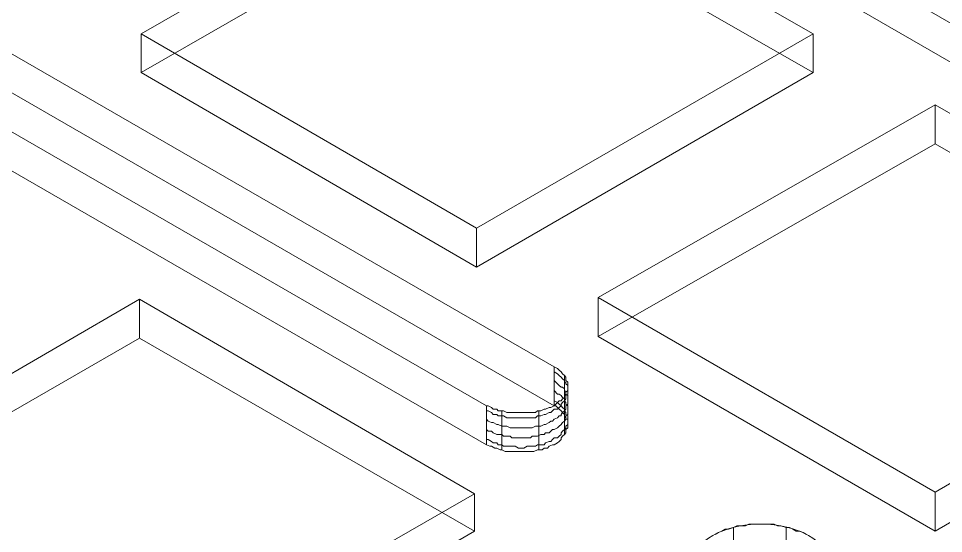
# Model space of a CAD drawing. Header units: millimetres. Extents: x 251 to 1800, y 172 to 1116.
# Drawn here: x 1088.8 to 1233.1, y 730.2 to 810.5 of the extents above; entities that cross this region are included whole.
import ezdxf

# ---------------------------------------------------------------- set-up
doc = ezdxf.new("R2010")
doc.units = ezdxf.units.MM

msp = doc.modelspace()

# ---------------------------------------------------------------- linework, layer by layer
at = {"color": 8, "lineweight": 0, "true_color": 0x808080}
for points in [[(959.303602, 866.856315), (1161.782841, 750.091175), (1162.058361, 750.091175), (1162.581848, 749.843207), (1162.829815, 749.567688), (1163.380854, 749.567688), (1163.628822, 749.31972), (1164.152309, 749.31972), (1164.427828, 749.31972), (1164.951315, 749.044201), (1165.474802, 749.044201), (1165.750321, 749.044201), (1166.273808, 749.044201), (1166.797295, 749.044201), (1167.072815, 749.044201), (1167.596302, 749.044201), (1168.119789, 749.044201), (1168.643276, 749.044201), (1168.918795, 749.044201), (1169.442282, 749.044201), (1169.717801, 749.31972), (1170.241288, 749.31972), (1170.764775, 749.567688), (1171.012743, 749.567688), (1171.563782, 749.843207), (1171.811749, 749.843207), (1172.335236, 750.091175), (1172.610756, 750.366694), (1172.858723, 750.614662), (1173.134243, 750.890181), (1173.409762, 750.890181), (1173.657729, 751.165701), (1173.933249, 751.413668), (1173.933249, 751.689187), (1174.181216, 751.937155), (1174.181216, 752.212674), (1174.456736, 752.460642), (1174.456736, 752.736161), (1174.456736, 753.011681), (1174.456736, 753.259648), (1174.456736, 753.535168), (1174.456736, 753.783135), (1174.181216, 754.058655), (1174.181216, 754.306622), (1174.181216, 754.582142), (1173.933249, 754.830109), (1173.657729, 755.105629), (1173.409762, 755.381148), (1173.134243, 755.629116), (1172.858723, 755.904635), (1172.335236, 756.152602), (969.883548, 872.917743)], [(1172.335236, 756.152602), (969.883548, 872.917743)], [(959.303602, 866.856315), (1161.782841, 750.091175)], [(1172.335236, 750.091175), (969.883548, 866.856315)], [(1172.335236, 750.091175), (969.883548, 866.856315)], [(959.303602, 860.794887), (1161.782841, 744.029747)], [(959.303602, 860.794887), (1161.782841, 744.029747)], [(1160.212381, 838.119637), (1107.946342, 808.088018)], [(1160.212381, 838.119637), (1160.212381, 832.058209), (1107.946342, 802.02659)], [(1212.726387, 808.088018), (1160.212381, 838.119637)], [(1160.212381, 832.058209), (1107.946342, 802.02659)], [(1212.726387, 802.02659), (1160.212381, 832.058209)], [(1212.726387, 808.088018), (1212.726387, 802.02659), (1160.212381, 832.058209)], [(1377.982949, 726.919989), (1196.360532, 831.534723)], [(1377.982949, 726.919989), (1196.360532, 831.534723)], [(1377.982949, 720.858562), (1196.360532, 825.473295)], [(1377.982949, 720.858562), (1196.360532, 825.473295)], [(1107.946342, 808.088018), (1107.946342, 802.02659)], [(1107.946342, 808.088018), (1160.212381, 777.780879)], [(1107.946342, 808.088018), (1107.946342, 802.02659), (1160.212381, 771.719451)], [(1160.212381, 777.780879), (1212.726387, 808.088018)], [(1212.726387, 808.088018), (1212.726387, 802.02659)], [(1107.946342, 802.02659), (1160.212381, 771.719451)], [(1160.212381, 771.719451), (1212.726387, 802.02659)], [(1160.212381, 777.780879), (1160.212381, 771.719451), (1212.726387, 802.02659)], [(1231.737228, 797.012136), (1179.19567, 766.952965)], [(1231.737228, 797.012136), (1231.737228, 790.950708), (1179.19567, 760.891537)], [(1284.003267, 766.952965), (1231.737228, 797.012136)], [(1231.737228, 797.012136), (1231.737228, 790.950708)], [(1231.737228, 790.950708), (1179.19567, 760.891537)], [(1284.003267, 760.891537), (1231.737228, 790.950708)], [(1284.003267, 766.952965), (1284.003267, 760.891537), (1231.737228, 790.950708)], [(1160.212381, 777.780879), (1160.212381, 771.719451)], [(1055.404784, 736.397858), (1107.670822, 766.704997)], [(1055.404784, 736.397858), (1107.670822, 766.704997)], [(1107.670822, 766.704997), (1159.936861, 736.397858)], [(1107.670822, 766.704997), (1159.936861, 736.397858)], [(1107.670822, 760.643569), (1107.670822, 766.704997)], [(1107.670822, 760.643569), (1107.670822, 766.704997)], [(1179.19567, 766.952965), (1179.19567, 760.891537)], [(1179.19567, 766.952965), (1231.737228, 736.645826)], [(1179.19567, 766.952965), (1179.19567, 760.891537), (1231.737228, 730.584398)], [(1231.737228, 736.645826), (1284.003267, 766.952965)], [(1055.404784, 730.584398), (1107.670822, 760.643569)], [(1107.670822, 760.643569), (1159.936861, 730.584398)], [(1179.19567, 760.891537), (1231.737228, 730.584398)], [(1231.737228, 730.584398), (1284.003267, 760.891537)], [(1231.737228, 736.645826), (1231.737228, 730.584398), (1284.003267, 760.891537)], [(1172.335236, 750.091175), (1172.610756, 750.366694), (1172.858723, 750.614662), (1173.134243, 750.890181), (1173.409762, 750.890181), (1173.657729, 751.165701), (1173.933249, 751.413668), (1173.933249, 751.689187), (1174.181216, 751.937155), (1174.181216, 752.212674), (1174.456736, 752.460642), (1174.456736, 752.736161), (1174.456736, 753.011681), (1174.456736, 753.259648), (1174.456736, 753.535168), (1174.456736, 753.783135), (1174.181216, 754.058655), (1174.181216, 754.306622), (1174.181216, 754.582142), (1173.933249, 754.830109), (1173.657729, 755.105629), (1173.409762, 755.381148), (1173.134243, 755.629116), (1172.858723, 755.904635), (1172.335236, 756.152602)], [(1172.335236, 750.091175), (1172.335236, 756.152602)], [(1172.335236, 750.091175), (1172.335236, 756.152602)], [(1161.782841, 749.31972), (1162.058361, 749.31972), (1162.581848, 749.044201), (1162.829815, 748.768681), (1163.380854, 748.768681), (1163.628822, 748.520714), (1164.152309, 748.520714), (1164.427828, 748.520714), (1164.951315, 748.245194), (1165.474802, 748.245194), (1165.750321, 748.245194), (1166.273808, 748.245194), (1166.797295, 748.245194), (1167.072815, 748.245194), (1167.596302, 748.245194), (1168.119789, 748.245194), (1168.643276, 748.245194), (1168.918795, 748.245194), (1169.442282, 748.245194), (1169.717801, 748.520714), (1170.241288, 748.520714), (1170.764775, 748.768681), (1171.012743, 748.768681), (1171.563782, 749.044201), (1171.811749, 749.044201), (1172.087269, 749.31972), (1172.335236, 749.567688), (1172.858723, 749.567688), (1173.134243, 749.843207), (1173.409762, 750.091175), (1173.409762, 750.366694), (1173.657729, 750.614662), (1173.933249, 750.890181), (1174.181216, 751.165701), (1174.181216, 751.413668), (1174.181216, 751.689187), (1174.456736, 751.937155), (1174.456736, 752.212674), (1174.456736, 752.460642), (1174.456736, 752.736161), (1174.456736, 753.011681), (1174.456736, 753.259648), (1174.181216, 753.535168), (1174.181216, 753.783135), (1173.933249, 753.783135), (1173.933249, 754.058655), (1173.657729, 754.306622), (1173.409762, 754.582142), (1173.134243, 754.830109), (1172.858723, 755.105629), (1172.335236, 755.381148), (1172.335236, 755.105629)], [(1173.933249, 748.768681), (1173.933249, 754.830109), (1173.933249, 754.582142)], [(1161.782841, 747.997227), (1162.058361, 747.721707), (1162.581848, 747.47374), (1162.829815, 747.47374), (1163.380854, 747.198221), (1163.628822, 747.198221), (1164.152309, 746.950253), (1164.427828, 746.950253), (1164.951315, 746.950253), (1165.474802, 746.674734), (1165.750321, 746.674734), (1166.273808, 746.674734), (1166.797295, 746.674734), (1167.072815, 746.674734), (1167.596302, 746.674734), (1168.119789, 746.674734), (1168.643276, 746.674734), (1168.918795, 746.674734), (1169.442282, 746.950253), (1169.717801, 746.950253), (1170.241288, 746.950253), (1170.764775, 747.198221), (1171.012743, 747.198221), (1171.563782, 747.47374), (1171.811749, 747.721707), (1172.087269, 747.721707), (1172.335236, 747.997227), (1172.858723, 748.245194), (1173.134243, 748.520714), (1173.409762, 748.520714), (1173.409762, 748.768681), (1173.657729, 749.044201), (1173.933249, 749.31972), (1174.181216, 749.567688), (1174.181216, 749.843207), (1174.181216, 750.091175), (1174.456736, 750.366694), (1174.456736, 750.614662), (1174.456736, 750.890181), (1174.456736, 751.165701), (1174.456736, 751.413668), (1174.456736, 751.689187), (1174.181216, 751.937155), (1174.181216, 752.212674), (1173.933249, 752.460642), (1173.933249, 752.736161), (1173.657729, 753.011681), (1173.409762, 753.011681), (1173.134243, 753.259648), (1172.858723, 753.535168), (1172.335236, 754.058655), (1172.335236, 753.783135)], [(1161.782841, 746.399214), (1162.058361, 746.151247), (1162.581848, 746.151247), (1162.829815, 745.875727), (1163.380854, 745.62776), (1163.628822, 745.62776), (1164.152309, 745.62776), (1164.427828, 745.35224), (1164.951315, 745.35224), (1165.474802, 745.35224), (1165.750321, 745.104273), (1166.273808, 745.104273), (1166.797295, 745.104273), (1167.072815, 745.104273), (1167.596302, 745.104273), (1168.119789, 745.104273), (1168.643276, 745.104273), (1168.918795, 745.35224), (1169.442282, 745.35224), (1169.717801, 745.35224), (1170.241288, 745.62776), (1170.764775, 745.62776), (1171.012743, 745.875727), (1171.563782, 745.875727), (1171.811749, 746.151247), (1172.087269, 746.399214), (1172.335236, 746.399214), (1172.858723, 746.674734), (1173.134243, 746.950253), (1173.409762, 747.198221), (1173.657729, 747.47374), (1173.933249, 747.721707), (1174.181216, 747.997227), (1174.181216, 748.245194), (1174.181216, 748.520714), (1174.456736, 748.768681), (1174.456736, 749.044201), (1174.456736, 749.31972), (1174.456736, 749.567688), (1174.456736, 749.843207), (1174.456736, 750.091175), (1174.181216, 750.366694), (1174.181216, 750.614662), (1173.933249, 750.890181), (1173.933249, 751.165701), (1173.657729, 751.413668), (1173.409762, 751.689187), (1173.134243, 751.937155), (1172.858723, 751.937155), (1172.335236, 752.460642), (1172.335236, 752.212674)], [(1173.933249, 745.62776), (1173.933249, 751.689187), (1173.933249, 751.413668)], [(1161.782841, 744.828753), (1162.058361, 744.828753), (1162.581848, 744.553234), (1162.829815, 744.305266), (1163.380854, 744.305266), (1163.628822, 744.029747), (1164.152309, 744.029747), (1164.427828, 743.781779), (1164.951315, 743.781779), (1165.474802, 743.781779), (1165.750321, 743.781779), (1166.273808, 743.781779), (1166.797295, 743.50626), (1167.072815, 743.50626), (1167.596302, 743.50626), (1168.119789, 743.781779), (1168.643276, 743.781779), (1168.918795, 743.781779), (1169.442282, 743.781779), (1169.717801, 744.029747), (1170.241288, 744.029747), (1170.764775, 744.029747), (1171.012743, 744.305266), (1171.563782, 744.553234), (1171.811749, 744.553234), (1172.087269, 744.828753), (1172.335236, 745.104273), (1172.858723, 745.104273), (1173.134243, 745.35224), (1173.409762, 745.62776), (1173.409762, 745.875727), (1173.657729, 746.151247), (1173.933249, 746.399214), (1174.181216, 746.674734), (1174.181216, 746.950253), (1174.456736, 747.198221), (1174.456736, 747.47374), (1174.456736, 747.721707), (1174.456736, 747.997227), (1174.456736, 748.245194), (1174.456736, 748.520714), (1174.181216, 748.768681), (1174.181216, 749.044201), (1173.933249, 749.31972), (1173.933249, 749.567688), (1173.657729, 749.843207), (1173.409762, 750.091175), (1173.134243, 750.366694), (1172.858723, 750.614662), (1172.335236, 750.890181), (1172.335236, 750.614662)], [(1172.335236, 750.091175), (1172.610756, 750.091175), (1172.858723, 749.843207), (1173.134243, 749.567688), (1173.409762, 749.31972), (1173.657729, 749.044201), (1173.933249, 748.768681), (1173.933249, 748.520714), (1174.181216, 748.245194), (1174.181216, 747.997227), (1174.456736, 747.997227), (1174.456736, 747.721707), (1174.456736, 747.47374), (1174.456736, 747.198221), (1174.456736, 746.950253), (1174.456736, 746.674734), (1174.181216, 746.399214), (1174.181216, 746.151247), (1174.181216, 745.875727), (1173.933249, 745.62776), (1173.657729, 745.35224), (1173.409762, 745.104273), (1173.409762, 744.828753), (1173.134243, 744.553234), (1172.858723, 744.305266), (1172.335236, 744.029747), (1172.087269, 744.029747), (1171.563782, 743.781779), (1171.288262, 743.50626), (1170.764775, 743.50626), (1170.489256, 743.258292), (1169.965769, 743.258292), (1169.717801, 743.258292), (1169.166763, 742.982773), (1168.643276, 742.982773), (1168.395308, 742.982773), (1167.844269, 742.982773), (1167.320782, 742.982773), (1167.072815, 742.982773), (1166.549328, 742.982773), (1165.998289, 742.982773), (1165.474802, 742.982773), (1165.226834, 742.982773), (1164.675796, 742.982773), (1164.152309, 743.258292), (1163.904341, 743.258292), (1163.380854, 743.50626), (1163.105335, 743.50626), (1162.581848, 743.781779), (1162.306328, 743.781779), (1161.782841, 744.029747)], [(1161.782841, 750.091175), (1161.782841, 744.029747)], [(1161.782841, 750.091175), (1162.058361, 750.091175), (1162.581848, 749.843207), (1162.829815, 749.567688), (1163.380854, 749.567688), (1163.628822, 749.31972), (1164.152309, 749.31972), (1164.427828, 749.31972), (1164.951315, 749.044201), (1165.474802, 749.044201), (1165.750321, 749.044201), (1166.273808, 749.044201), (1166.797295, 749.044201), (1167.072815, 749.044201), (1167.596302, 749.044201), (1168.119789, 749.044201), (1168.643276, 749.044201), (1168.918795, 749.044201), (1169.442282, 749.044201), (1169.717801, 749.31972), (1170.241288, 749.31972), (1170.764775, 749.567688), (1171.012743, 749.567688), (1171.563782, 749.843207), (1171.811749, 749.843207), (1172.335236, 750.091175)], [(1161.782841, 750.091175), (1161.782841, 744.029747)], [(1164.152309, 743.258292), (1164.152309, 749.31972), (1164.152309, 749.044201)], [(1169.965769, 743.258292), (1169.965769, 749.31972), (1169.965769, 749.044201)], [(1172.335236, 750.091175), (1172.610756, 750.091175), (1172.858723, 749.843207), (1173.134243, 749.567688), (1173.409762, 749.31972), (1173.657729, 749.044201), (1173.933249, 748.768681), (1173.933249, 748.520714), (1174.181216, 748.245194), (1174.181216, 747.997227), (1174.456736, 747.997227), (1174.456736, 747.721707), (1174.456736, 747.47374), (1174.456736, 747.198221), (1174.456736, 746.950253), (1174.456736, 746.674734), (1174.181216, 746.399214), (1174.181216, 746.151247), (1174.181216, 745.875727), (1173.933249, 745.62776), (1173.657729, 745.35224), (1173.409762, 745.104273), (1173.409762, 744.828753), (1173.134243, 744.553234), (1172.858723, 744.305266), (1172.335236, 744.029747)], [(1172.335236, 744.029747), (1172.087269, 744.029747), (1171.563782, 743.781779), (1171.288262, 743.50626), (1170.764775, 743.50626), (1170.489256, 743.258292), (1169.965769, 743.258292), (1169.717801, 743.258292), (1169.166763, 742.982773), (1168.643276, 742.982773), (1168.395308, 742.982773), (1167.844269, 742.982773), (1167.320782, 742.982773), (1167.072815, 742.982773), (1166.549328, 742.982773), (1165.998289, 742.982773), (1165.474802, 742.982773), (1165.226834, 742.982773), (1164.675796, 742.982773), (1164.152309, 743.258292), (1163.904341, 743.258292), (1163.380854, 743.50626), (1163.105335, 743.50626), (1162.581848, 743.781779), (1162.306328, 743.781779), (1161.782841, 744.029747)], [(1159.936861, 736.397858), (1107.670822, 706.338687)], [(1159.936861, 736.397858), (1107.670822, 706.338687)], [(1159.936861, 730.584398), (1159.936861, 736.397858)], [(1159.936861, 730.584398), (1159.936861, 736.397858)], [(1231.737228, 736.645826), (1231.737228, 730.584398)], [(1197.435057, 730.060911), (1197.958544, 730.336431), (1198.482031, 730.584398), (1199.005518, 730.859917), (1199.529005, 730.859917), (1200.328012, 731.135437), (1200.851499, 731.383404), (1201.374986, 731.383404), (1202.173992, 731.383404), (1202.697479, 731.658924), (1203.220966, 731.658924), (1204.019972, 731.658924), (1204.543459, 731.658924), (1205.342466, 731.658924), (1205.865953, 731.658924), (1206.664959, 731.658924), (1207.188446, 731.383404), (1207.711933, 731.383404), (1208.510939, 731.135437), (1209.034426, 731.135437), (1209.557913, 730.859917), (1210.0814, 730.584398), (1210.632439, 730.584398), (1211.155926, 730.336431), (1211.679413, 730.060911)], [(1159.936861, 730.584398), (1107.670822, 700.277259)], [(1200.328012, 731.135437), (1200.328012, 716.092075), (1200.328012, 715.844108)], [(1208.510939, 731.135437), (1208.510939, 716.092075), (1208.510939, 715.844108)]]:
    msp.add_lwpolyline(points, dxfattribs=at)
for points in [[(1160.212381, 838.119637), (1107.946342, 808.088018), (1160.212381, 777.780879), (1212.726387, 808.088018)], [(1231.737228, 797.012136), (1179.19567, 766.952965), (1231.737228, 736.645826), (1284.003267, 766.952965)], [(1107.670822, 760.643569), (1159.936861, 730.584398), (1107.670822, 700.277259), (1055.404784, 730.584398)]]:
    msp.add_lwpolyline(points, close=True, dxfattribs=at)
msp.add_ellipse((1204.543459, 725.597496), major_axis=(10.552395, 0), ratio=0.574413, start_param=0, end_param=6.283185, dxfattribs=at)

doc.saveas('drawing.dxf')
